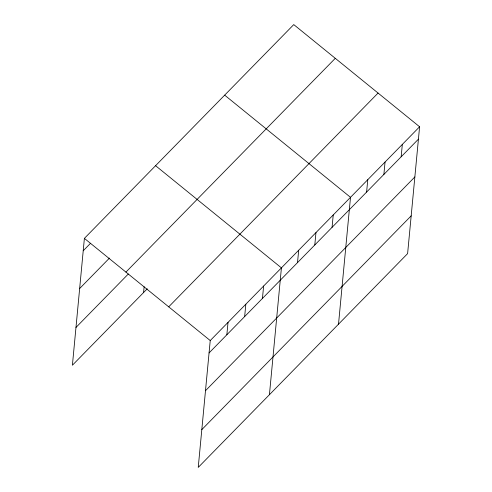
<?xml version="1.0" encoding="UTF-8"?>
<svg xmlns="http://www.w3.org/2000/svg" width="492" height="492" viewBox="0 0 492 492"><rect width="100%" height="100%" fill="white"/><g stroke="black" fill="none" stroke-linecap="round" stroke-linejoin="round"><path stroke-width="0.74" d="M419.596 126.776L210.232 340.556L198.239 467.4L407.61 253.62L419.596 126.776L293.761 24.6L84.39 238.38L72.404 365.224L147.249 288.798M143.584 292.537L144.138 286.725M226.855 334.763L228.024 322.389M244.653 316.59L245.822 304.216M262.451 298.423L263.62 286.043M269.425 394.713L281.418 267.869L155.577 165.699M297.519 262.611L298.687 250.237M314.794 244.973L315.962 232.599M332.063 227.341L333.232 214.961M338.514 324.166L350.507 197.323L224.666 95.147M366.608 192.065L367.782 179.685M383.883 174.426L385.052 162.053M401.158 156.788L402.327 144.414M83.222 250.76L90.546 243.276M79.649 288.533L109.488 258.072M125.915 272.101L335.286 58.32M75.971 327.451L128.314 274.007M168.701 306.842L378.071 93.056M209.057 352.936L418.428 139.156M205.49 390.709L414.861 176.929M201.812 429.627L411.177 215.847M84.39 238.38L210.232 340.556"/></g></svg>
